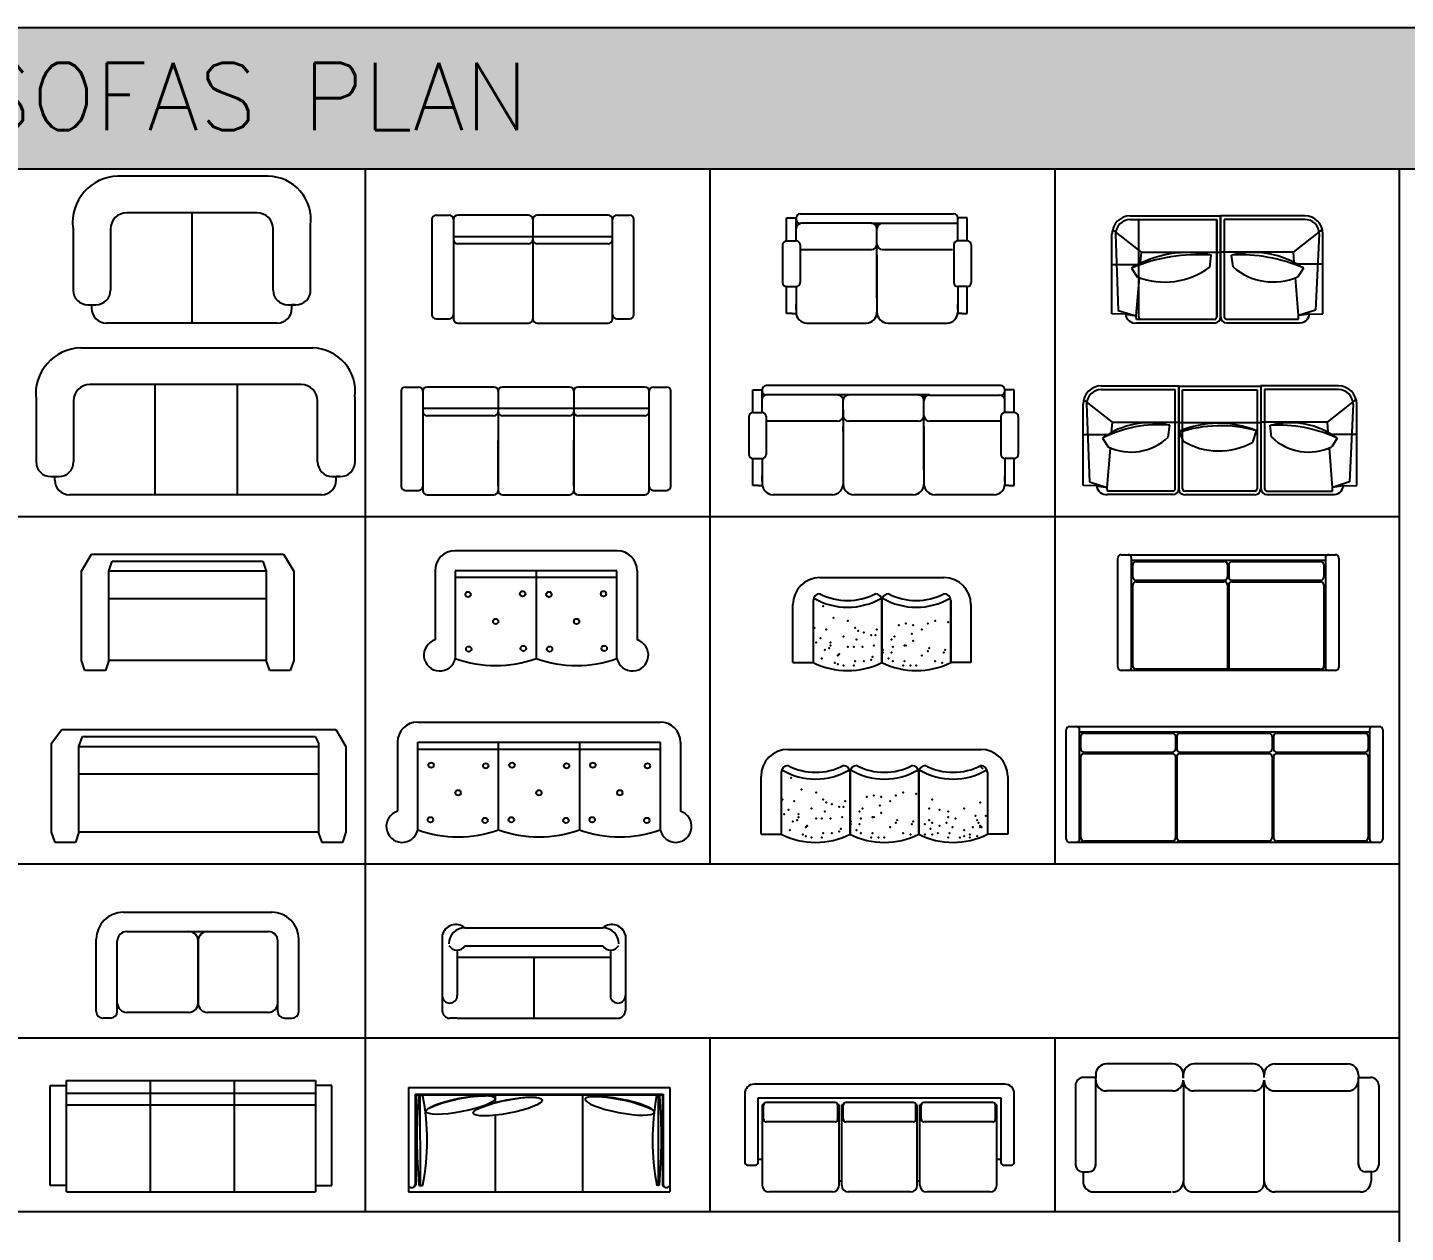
# Model space of a CAD drawing. Header units: millimetres. Extents: x -3748 to 33692, y 23664 to 39219.
# Drawn here: x 13190 to 23414, y 30276 to 39219 of the extents above; entities that cross this region are included whole.
import ezdxf

# ---------------------------------------------------------------- set-up
doc = ezdxf.new("R2010")
doc.units = ezdxf.units.MM
doc.linetypes.add('0', pattern=[0])
doc.layers.add('www.cad-blocks.net', color=7, linetype='Continuous')
doc.styles.get("Standard").update_dxf_attribs({"font": 'arial.ttf'})

# ---------------------------------------------------------------- blocks, each defined once
blk = doc.blocks.new('A$C6D011943')
at = {"linetype": '0'}
for p, q in [((1.448, 1.089), (0.332, 1.089)), ((1.364, 0.818), (0.398, 0.818)), ((0.881, 0.818), (0.881, 0)), ((1.762, 0.247), (1.762, 0.727)), ((0, 0.709), (0, 0.247)), ((0.278, 0.697), (0.278, 0.244)), ((1.485, 0.244), (1.485, 0.697)), ((0.109, 0.136), (0.169, 0.136)), ((0.139, 0.109), (0.139, 0.136)), ((1.593, 0.136), (1.654, 0.136)), ((1.648, 0.136), (1.623, 0.136)), ((1.623, 0.109), (1.623, 0.136)), ((1.515, 0), (0.247, 0))]:
    blk.add_line(p, q, dxfattribs=at)
for centre, radius, start, end in [((0.339, 0.748), 0.342, 91.2564, 186.501), ((1.441, 0.766), 0.324, 353.159, 88.6697), ((0.398, 0.697), 0.121, 90, 180), ((1.364, 0.697), 0.121, 0, 90), ((0.109, 0.244), 0.109, 180, 270), ((0.169, 0.244), 0.109, 270, 0), ((1.593, 0.244), 0.109, 180, 270), ((1.654, 0.244), 0.109, 270, 0), ((0.247, 0.109), 0.109, 180, 270), ((1.515, 0.109), 0.109, 270, 0)]:
    blk.add_arc(centre, radius, start, end, dxfattribs=at)
blk = doc.blocks.new('A$C38AC7257')
at = {"linetype": '0'}
for p, q in [((2.052, 1.089), (0.332, 1.089)), ((1.967, 0.818), (0.398, 0.818)), ((0.881, 0.818), (0.881, 0)), ((1.494, 0.003), (1.494, 0.818)), ((2.366, 0.247), (2.366, 0.727)), ((0, 0.709), (0, 0.247)), ((0.278, 0.697), (0.278, 0.244)), ((2.088, 0.244), (2.088, 0.697)), ((0.109, 0.136), (0.169, 0.136)), ((0.139, 0.109), (0.139, 0.136)), ((2.197, 0.136), (2.257, 0.136)), ((2.227, 0.109), (2.227, 0.136)), ((2.251, 0.136), (2.227, 0.136)), ((2.118, 0), (0.247, 0))]:
    blk.add_line(p, q, dxfattribs=at)
for centre, radius, start, end in [((0.339, 0.748), 0.342, 91.2564, 186.501), ((2.044, 0.766), 0.324, 353.159, 88.6697), ((0.398, 0.697), 0.121, 90, 180), ((1.967, 0.697), 0.121, 0, 90), ((0.109, 0.244), 0.109, 180, 270), ((0.169, 0.244), 0.109, 270, 0), ((2.197, 0.244), 0.109, 180, 270), ((2.257, 0.244), 0.109, 270, 0), ((0.247, 0.109), 0.109, 180, 270), ((2.118, 0.109), 0.109, 270, 0)]:
    blk.add_arc(centre, radius, start, end, dxfattribs=at)
blk = doc.blocks.new('A$C0513100E')
for p, q in [((0, 0.768), (0, 0.064)), ((0.032, 0.8), (0.128, 0.8)), ((0.16, 0.768), (0.16, 0.032)), ((0.688, 0.8), (0.192, 0.8)), ((0.72, 0.768), (0.72, 0.032)), ((1.248, 0.8), (0.752, 0.8)), ((1.28, 0.768), (1.28, 0.032)), ((1.808, 0.8), (1.312, 0.8)), ((1.84, 0.032), (1.84, 0.768)), ((1.872, 0.8), (1.968, 0.8)), ((2, 0.064), (2, 0.768)), ((0.72, 0.64), (0.16, 0.64)), ((1.28, 0.64), (0.72, 0.64)), ((1.84, 0.64), (1.28, 0.64)), ((0.688, 0.587), (0.192, 0.587)), ((1.248, 0.587), (0.752, 0.587)), ((1.808, 0.587), (1.312, 0.587)), ((0.72, 0.064), (0.72, 0.402)), ((1.28, 0.064), (1.28, 0.402)), ((1.84, 0.064), (1.84, 0.402)), ((0.032, 0.032), (0.128, 0.032)), ((0.192, 0), (0.688, 0)), ((0.752, 0), (1.248, 0)), ((1.312, 0), (1.808, 0)), ((1.872, 0.032), (1.968, 0.032))]:
    blk.add_line(p, q)
for centre, start, end in [((0.032, 0.768), 90, 180), ((0.128, 0.768), 0, 90), ((0.192, 0.768), 90, 180), ((0.688, 0.768), 0, 90), ((0.752, 0.768), 90, 180), ((1.248, 0.768), 0, 90), ((1.312, 0.768), 90, 180), ((1.808, 0.768), 0, 90), ((1.872, 0.768), 90, 180), ((1.968, 0.768), 0, 90), ((0.192, 0.619), 180, 270), ((0.688, 0.619), 270, 0), ((0.752, 0.619), 180, 270), ((1.248, 0.619), 270, 0), ((1.312, 0.619), 180, 270), ((1.808, 0.619), 270, 0), ((0.032, 0.064), 180, 270), ((0.128, 0.064), 270, 0), ((0.192, 0.032), 180, 270), ((0.688, 0.032), 270, 0), ((0.752, 0.032), 180, 270), ((1.248, 0.032), 270, 0), ((1.312, 0.032), 180, 270), ((1.808, 0.032), 270, 0), ((1.872, 0.064), 180, 270), ((1.968, 0.064), 270, 0)]:
    blk.add_arc(centre, 0.032, start, end)
blk = doc.blocks.new('A$C25832C51')
for p, q in [((0, 0.768), (0, 0.064)), ((0.032, 0.8), (0.128, 0.8)), ((0.16, 0.768), (0.16, 0.032)), ((0.718, 0.8), (0.192, 0.8)), ((0.75, 0.768), (0.75, 0.032)), ((1.308, 0.8), (0.782, 0.8)), ((1.34, 0.032), (1.34, 0.768)), ((1.372, 0.8), (1.468, 0.8)), ((1.5, 0.064), (1.5, 0.768)), ((0.75, 0.64), (0.16, 0.64)), ((1.34, 0.64), (0.75, 0.64)), ((0.718, 0.587), (0.192, 0.587)), ((1.308, 0.587), (0.782, 0.587)), ((0.032, 0.032), (0.128, 0.032)), ((0.192, 0), (0.718, 0)), ((0.782, 0), (1.308, 0)), ((1.372, 0.032), (1.468, 0.032))]:
    blk.add_line(p, q)
for centre, start, end in [((0.032, 0.768), 90, 180), ((0.128, 0.768), 0, 90), ((0.192, 0.768), 90, 180), ((0.718, 0.768), 0, 90), ((0.782, 0.768), 90, 180), ((1.308, 0.768), 0, 90), ((1.372, 0.768), 90, 180), ((1.468, 0.768), 0, 90), ((0.192, 0.619), 180, 270), ((0.718, 0.619), 270, 0), ((0.782, 0.619), 180, 270), ((1.308, 0.619), 270, 0), ((0.032, 0.064), 180, 270), ((0.128, 0.064), 270, 0), ((0.192, 0.032), 180, 270), ((0.718, 0.032), 270, 0), ((0.782, 0.032), 180, 270), ((1.308, 0.032), 270, 0), ((1.372, 0.064), 180, 270), ((1.468, 0.064), 270, 0)]:
    blk.add_arc(centre, 0.032, start, end)
blk = doc.blocks.new('F20')
for p, q in [((-0.558, 0.019), (0.582, 0.019)), ((-0.658, -0.181), (-0.658, -0.011)), ((-0.658, -0.011), (-0.588, -0.011)), ((-0.588, -0.011), (-0.588, -0.021)), ((-0.588, -0.091), (-0.588, -0.011)), ((-0.588, -0.181), (-0.588, -0.091)), ((-0.029, -0.05), (0.06, -0.05)), ((0.012, -0.606), (0.012, -0.051)), ((0.012, -0.205), (0.012, -0.091)), ((0.06, -0.05), (0.612, -0.05)), ((0.612, -0.181), (0.612, -0.01)), ((0.612, -0.011), (0.612, -0.02)), ((0.682, -0.011), (0.612, -0.011)), ((0.612, -0.177), (0.612, -0.08)), ((0.682, -0.181), (0.682, -0.011)), ((-0.658, -0.181), (-0.588, -0.181)), ((0.012, -0.321), (0.012, -0.174)), ((0.682, -0.181), (0.612, -0.181)), ((-0.688, -0.211), (-0.688, -0.491)), ((-0.558, -0.211), (-0.558, -0.491)), ((-0.556, -0.245), (-0.028, -0.245)), ((0.012, -0.285), (0.012, -0.641)), ((0.052, -0.245), (0.572, -0.245)), ((0.582, -0.211), (0.582, -0.491)), ((0.712, -0.211), (0.712, -0.491)), ((-0.658, -0.721), (-0.658, -0.521)), ((-0.658, -0.521), (-0.588, -0.521)), ((-0.588, -0.521), (-0.588, -0.691)), ((0.012, -0.606), (0.012, -0.711)), ((0.612, -0.521), (0.612, -0.691)), ((0.682, -0.521), (0.612, -0.521)), ((0.612, -0.606), (0.612, -0.711)), ((0.612, -0.606), (0.612, -0.711)), ((0.682, -0.721), (0.682, -0.521)), ((-0.588, -0.691), (-0.588, -0.65)), ((-0.588, -0.691), (-0.588, -0.711)), ((0.612, -0.691), (0.612, -0.65)), ((0.612, -0.691), (0.612, -0.711)), ((-0.618, -0.721), (-0.658, -0.721)), ((-0.618, -0.721), (-0.588, -0.721)), ((-0.508, -0.791), (-0.068, -0.791)), ((0.092, -0.791), (0.532, -0.791)), ((0.246, -0.791), (0.246, -0.791)), ((0.642, -0.721), (0.612, -0.721)), ((0.642, -0.721), (0.682, -0.721))]:
    blk.add_line(p, q)
at = {"linetype": 'Continuous'}
blk.add_line((-0.028, -0.051), (-0.548, -0.051), dxfattribs=at)
for centre, radius, start, end in [((-0.558, -0.011), 0.03, 90, 180), ((0.582, -0.011), 0.03, 360, 90), ((-0.558, -0.021), 0.03, 180, 270), ((-0.548, -0.091), 0.04, 90, 180), ((-0.028, -0.091), 0.04, 0, 90), ((0.052, -0.091), 0.04, 90, 180), ((-0.658, -0.211), 0.03, 90, 180), ((-0.588, -0.211), 0.03, 0, 90), ((0.612, -0.211), 0.03, 90, 180), ((0.682, -0.211), 0.03, 0, 90), ((-0.028, -0.205), 0.04, 270, 360), ((0.052, -0.205), 0.04, 180, 270), ((-0.658, -0.491), 0.03, 180, 270), ((-0.588, -0.491), 0.03, 270, 360), ((0.612, -0.491), 0.03, 180, 270), ((0.682, -0.491), 0.03, 270, 360), ((-0.508, -0.711), 0.08, 180, 270), ((-0.068, -0.711), 0.08, 270, 360), ((0.092, -0.711), 0.08, 180, 270), ((0.532, -0.711), 0.08, 270, 360)]:
    blk.add_arc(centre, radius, start, end)
blk = doc.blocks.new('A$C514E53C8')
blk.add_blockref('F20', (0.688, 0.791))
blk = doc.blocks.new('F19')
for p, q in [((0.831, 0.019), (-0.909, 0.019)), ((-1.009, -0.011), (-0.939, -0.011)), ((-1.009, -0.181), (-1.009, -0.011)), ((-0.939, -0.181), (-0.939, -0.01)), ((-0.939, -0.011), (-0.939, -0.02)), ((-0.939, -0.177), (-0.939, -0.08)), ((0.213, -0.05), (-0.909, -0.05)), ((-0.298, -0.05), (-0.387, -0.05)), ((-0.339, -0.205), (-0.339, -0.091)), ((0.302, -0.05), (0.213, -0.05)), ((0.261, -0.606), (0.261, -0.051)), ((0.261, -0.205), (0.261, -0.091)), ((0.931, -0.011), (0.861, -0.011)), ((0.861, -0.011), (0.861, -0.021)), ((0.861, -0.091), (0.861, -0.011)), ((0.861, -0.181), (0.861, -0.091)), ((0.931, -0.181), (0.931, -0.011)), ((-1.009, -0.181), (-0.939, -0.181)), ((-0.339, -0.155), (-0.339, -0.641)), ((0.261, -0.321), (0.261, -0.174)), ((0.931, -0.181), (0.861, -0.181)), ((-1.039, -0.211), (-1.039, -0.491)), ((-0.379, -0.245), (-0.911, -0.245)), ((-0.909, -0.211), (-0.909, -0.491)), ((-0.339, -0.321), (-0.339, -0.285)), ((0.221, -0.245), (-0.299, -0.245)), ((0.261, -0.285), (0.261, -0.641)), ((0.829, -0.245), (0.301, -0.245)), ((0.831, -0.211), (0.831, -0.491)), ((0.961, -0.211), (0.961, -0.491)), ((-1.009, -0.521), (-0.939, -0.521)), ((-1.009, -0.721), (-1.009, -0.521)), ((-0.939, -0.521), (-0.939, -0.691)), ((-0.939, -0.606), (-0.939, -0.711)), ((-0.339, -0.606), (-0.339, -0.711)), ((0.261, -0.606), (0.261, -0.711)), ((0.931, -0.521), (0.861, -0.521)), ((0.861, -0.521), (0.861, -0.691)), ((0.931, -0.721), (0.931, -0.521)), ((-0.939, -0.691), (-0.939, -0.65)), ((-0.939, -0.691), (-0.939, -0.711)), ((0.861, -0.691), (0.861, -0.65)), ((0.861, -0.691), (0.861, -0.711)), ((-0.969, -0.721), (-1.009, -0.721)), ((-0.969, -0.721), (-0.939, -0.721)), ((-0.419, -0.791), (-0.859, -0.791)), ((-0.419, -0.791), (-0.859, -0.791)), ((0.181, -0.791), (-0.259, -0.791)), ((0.027, -0.791), (0.027, -0.791)), ((0.781, -0.791), (0.341, -0.791)), ((0.891, -0.721), (0.86, -0.721)), ((0.891, -0.721), (0.931, -0.721))]:
    blk.add_line(p, q)
at = {"linetype": 'Continuous'}
blk.add_line((0.301, -0.051), (0.821, -0.051), dxfattribs=at)
for centre, radius, start, end in [((-0.909, -0.011), 0.03, 90, 180), ((0.831, -0.011), 0.03, 360, 90), ((-0.909, -0.02), 0.03, 180, 270), ((-0.909, -0.08), 0.03, 90, 180), ((-0.379, -0.091), 0.04, 0, 90), ((-0.299, -0.091), 0.04, 90, 180), ((0.221, -0.091), 0.04, 0, 90), ((0.301, -0.091), 0.04, 90, 180), ((0.821, -0.091), 0.04, 0, 90), ((0.831, -0.021), 0.03, 270, 360), ((-1.009, -0.211), 0.03, 90, 180), ((-0.939, -0.211), 0.03, 0, 90), ((0.861, -0.211), 0.03, 90, 180), ((0.931, -0.211), 0.03, 0, 90), ((-0.379, -0.205), 0.04, 270, 360), ((-0.299, -0.205), 0.04, 180, 270), ((0.221, -0.205), 0.04, 270, 360), ((0.301, -0.205), 0.04, 180, 270), ((-1.009, -0.491), 0.03, 180, 270), ((-0.939, -0.491), 0.03, 270, 360), ((0.861, -0.491), 0.03, 180, 270), ((0.931, -0.491), 0.03, 270, 360), ((-0.859, -0.711), 0.08, 180, 270), ((-0.419, -0.711), 0.08, 270, 360), ((-0.419, -0.711), 0.08, 270, 360), ((-0.259, -0.711), 0.08, 180, 270), ((0.181, -0.711), 0.08, 270, 360), ((0.341, -0.711), 0.08, 180, 270), ((0.781, -0.711), 0.08, 270, 360)]:
    blk.add_arc(centre, radius, start, end)
blk = doc.blocks.new('A$C5C1B5EFD')
blk.add_blockref('F19', (1.039, 0.791))
blk = doc.blocks.new('A$C54DB1D4B')
for p, q in [((0.135, 0.795), (0.805, 0.795)), ((0.135, 0.768), (0.778, 0.768)), ((0.198, 0.045), (0.198, 0.768)), ((0.198, 0.768), (0.778, 0.768)), ((0.778, 0.768), (0.778, 0.045)), ((0.778, 0.044), (0.778, 0.768)), ((0.805, 0.795), (0.805, 0.045)), ((0.805, 0.795), (0.805, 0.045)), ((0.805, 0.794), (0.805, 0.795)), ((0.805, 0.044), (0.805, 0.794)), ((1.43, 0.796), (0.806, 0.796)), ((0.806, 0.796), (0.806, 0.046)), ((1.43, 0.769), (0.832, 0.769)), ((0.832, 0.769), (0.832, 0.045)), ((0, 0.068), (0, 0.66)), ((0.218, 0.525), (0.004, 0.693)), ((0.027, 0.66), (0.047, 0.094)), ((1.347, 0.526), (1.561, 0.694)), ((1.538, 0.661), (1.511, 0.095)), ((1.565, 0.069), (1.565, 0.661)), ((0.212, 0.451), (0.218, 0.525)), ((0.218, 0.525), (0.805, 0.525)), ((0.806, 0.6), (0.805, 0.6)), ((0.805, 0.6), (0.805, 0.6)), ((0.805, 0.524), (0.805, 0.525)), ((1.347, 0.526), (0.806, 0.526)), ((1.352, 0.452), (1.347, 0.526)), ((0, 0.435), (0.185, 0.435)), ((0.726, 0.415), (0.737, 0.503)), ((0.899, 0.416), (0.887, 0.504)), ((1.565, 0.436), (1.38, 0.436)), ((0.144, 0.407), (0.187, 0.342)), ((0.18, 0.054), (0.203, 0.335)), ((1.385, 0.055), (1.361, 0.336)), ((1.42, 0.408), (1.378, 0.343)), ((0.1, 0.065), (0, 0.068)), ((0.047, 0.094), (0.18, 0.054)), ((0.1, 0.065), (0.18, 0.054)), ((0.181, 0.027), (0.18, 0.054)), ((0.76, 0.027), (0.181, 0.027)), ((0.76, 0), (0.181, 0)), ((0.76, 0.027), (0.216, 0.027)), ((0.76, 0), (0.216, 0)), ((0.851, 0.028), (1.384, 0.028)), ((0.851, 0.001), (1.384, 0.001)), ((1.384, 0.028), (1.385, 0.055)), ((1.511, 0.095), (1.385, 0.055)), ((1.465, 0.066), (1.385, 0.055)), ((1.465, 0.066), (1.565, 0.069))]:
    blk.add_line(p, q)
for centre, radius, start, end in [((0.135, 0.66), 0.135, 90, 180), ((0.135, 0.66), 0.108, 90, 180), ((1.43, 0.661), 0.135, 0, 90), ((1.43, 0.661), 0.108, 0, 90), ((0.559, -0.277), 0.8, 77.1236, 121.2258), ((0.867, -1.343), 1.892, 91.8503, 91.8916), ((0.867, -1.343), 1.87, 91.8726, 91.9144), ((1.048, -0.132), 0.656, 55.4336, 104.1994), ((0.637, -0.757), 1.264, 85.4229, 112.9266), ((0.39, 0.867), 0.563, 248.8056, 306.5953), ((0.95, -0.68), 1.186, 66.6089, 93.0241), ((1.196, 0.759), 0.454, 229.1029, 293.6018), ((0.867, -1.343), 1.6, 92.1888, 92.2376), ((0.867, -1.391), 1.51, 92.3193, 92.3711), ((0.173, 0.073), 0.0734, 186.4251, 276.5821), ((0.216, 0.045), 0.018, 180, 270), ((0.76, 0.045), 0.018, 270, 0), ((0.76, 0.045), 0.018, 270, 0), ((0.76, 0.045), 0.045, 270, 0), ((0.76, 0.045), 0.045, 270, 0), ((0.851, 0.046), 0.045, 180, 270), ((0.851, 0.046), 0.018, 180, 270), ((1.392, 0.074), 0.0734, 263.4179, 353.5749)]:
    blk.add_arc(centre, radius, start, end)
blk = doc.blocks.new('A$C7EC0217F')
for p, q in [((0.135, 0.808), (0.711, 0.808)), ((0.135, 0.781), (0.684, 0.781)), ((0.684, 0.045), (0.684, 0.781)), ((0.711, 0.808), (0.711, 0.046)), ((0.711, 0.807), (1.319, 0.807)), ((0.711, 0.045), (0.711, 0.807)), ((0.738, 0.78), (1.292, 0.78)), ((0.738, 0.045), (0.738, 0.78)), ((1.292, 0.78), (1.292, 0.045)), ((1.319, 0.807), (1.319, 0.045)), ((1.32, 0.808), (1.32, 0.046)), ((1.896, 0.808), (1.32, 0.808)), ((1.346, 0.781), (1.346, 0.045)), ((1.896, 0.781), (1.346, 0.781)), ((0, 0.069), (0, 0.673)), ((0.218, 0.538), (0.004, 0.706)), ((0.027, 0.673), (0.047, 0.095)), ((1.813, 0.538), (2.027, 0.706)), ((2.004, 0.673), (1.977, 0.095)), ((2.031, 0.069), (2.031, 0.673)), ((0.212, 0.464), (0.218, 0.538)), ((0.218, 0.538), (0.711, 0.538)), ((0.632, 0.428), (0.644, 0.516)), ((0.711, 0.612), (0.711, 0.612)), ((0.711, 0.537), (1.319, 0.537)), ((1.32, 0.612), (1.319, 0.612)), ((1.813, 0.538), (1.32, 0.538)), ((1.399, 0.428), (1.388, 0.516)), ((1.819, 0.464), (1.813, 0.538)), ((0, 0.448), (0.185, 0.448)), ((0.144, 0.42), (0.187, 0.355)), ((0.711, 0.432), (0.711, 0.432)), ((0.712, 0.47), (0.742, 0.399)), ((1.261, 0.391), (1.288, 0.475)), ((1.32, 0.432), (1.319, 0.432)), ((1.887, 0.42), (1.845, 0.355)), ((2.031, 0.448), (1.847, 0.448)), ((0.18, 0.055), (0.203, 0.347)), ((1.852, 0.055), (1.828, 0.347)), ((0.1, 0.066), (0, 0.069)), ((0.047, 0.095), (0.18, 0.055)), ((0.1, 0.066), (0.18, 0.055)), ((0.181, 0.028), (0.18, 0.055)), ((0.666, 0.028), (0.181, 0.028)), ((0.666, 0.001), (0.181, 0.001)), ((1.274, 0.027), (0.756, 0.027)), ((1.274, 0), (0.756, 0)), ((1.365, 0.028), (1.85, 0.028)), ((1.365, 0.001), (1.85, 0.001)), ((1.85, 0.028), (1.852, 0.055)), ((1.977, 0.095), (1.852, 0.055)), ((1.932, 0.066), (1.852, 0.055)), ((1.932, 0.066), (2.031, 0.069))]:
    blk.add_line(p, q)
for centre, radius, start, end in [((0.135, 0.673), 0.135, 90, 180), ((0.135, 0.673), 0.108, 90, 180), ((1.896, 0.673), 0.135, 0, 90), ((1.896, 0.673), 0.108, 0, 90), ((0.493, -0.046), 0.581, 74.928, 126.7929), ((0.559, -0.39), 0.91, 84.6406, 117.0804), ((1.02, -0.477), 0.989, 74.3176, 108.1894), ((1.006, -0.207), 0.738, 67.5209, 113.4724), ((1.381, -1.331), 1.892, 91.8503, 91.8916), ((1.381, -1.331), 1.87, 91.8726, 91.9144), ((1.539, -0.046), 0.581, 53.2071, 105.072), ((1.446, -0.529), 1.046, 65.0725, 93.2065), ((0.356, 0.715), 0.398, 244.7866, 313.8058), ((1.314, -1.331), 1.892, 108.5655, 108.5801), ((1.314, -1.331), 1.87, 108.7972, 108.812), ((1.675, 0.715), 0.398, 226.1942, 295.2134), ((1.008, 0.84), 0.515, 238.8934, 299.3642), ((1.381, -1.391), 1.6, 92.1888, 92.2376), ((1.381, -1.391), 1.51, 92.3193, 92.3711), ((0.173, 0.074), 0.0734, 186.4251, 276.5821), ((0.666, 0.046), 0.045, 270, 0), ((0.666, 0.046), 0.018, 270, 0), ((0.756, 0.045), 0.045, 180, 270), ((0.756, 0.045), 0.018, 180, 270), ((1.274, 0.045), 0.045, 270, 0), ((1.274, 0.045), 0.018, 270, 0), ((1.365, 0.046), 0.045, 180, 270), ((1.365, 0.046), 0.018, 180, 270), ((1.859, 0.074), 0.0734, 263.4179, 353.5749)]:
    blk.add_arc(centre, radius, start, end)
blk = doc.blocks.new('A$C7BDA5BB4')
for p, q in [((0, 0.025), (0, 0.835)), ((0.025, 0.86), (1.614, 0.86)), ((0.1, 0.022), (0.1, 0.838)), ((0.1, 0.82), (1.539, 0.82)), ((1.539, 0.839), (1.539, 0.022)), ((1.639, 0.835), (1.639, 0.025)), ((0.11, 0.695), (0.11, 0.785)), ((0.135, 0.81), (0.787, 0.81)), ((0.812, 0.785), (0.812, 0.695)), ((0.822, 0.785), (0.822, 0.695)), ((0.847, 0.81), (1.503, 0.81)), ((1.528, 0.785), (1.528, 0.695)), ((0.11, 0.035), (0.11, 0.635)), ((0.135, 0.67), (0.787, 0.67)), ((0.135, 0.66), (0.787, 0.66)), ((0.812, 0.635), (0.812, 0.001)), ((0.822, 0.635), (0.822, 0.001)), ((0.847, 0.67), (1.503, 0.67)), ((0.847, 0.66), (1.503, 0.66)), ((1.528, 0.635), (1.528, 0.03)), ((1.504, 0.01), (0.135, 0.01)), ((1.614, 0), (0.025, 0))]:
    blk.add_line(p, q)
for centre, start, end in [((0.025, 0.835), 90, 180), ((0.075, 0.835), 0, 90), ((1.564, 0.835), 90, 180), ((1.614, 0.835), 0, 90), ((0.135, 0.785), 90, 180), ((0.787, 0.785), 0, 90), ((0.847, 0.785), 90, 180), ((1.503, 0.785), 0, 90), ((0.135, 0.695), 180, 270), ((0.135, 0.635), 90, 180), ((0.787, 0.695), 270, 0), ((0.787, 0.635), 0, 90), ((0.847, 0.695), 180, 270), ((0.847, 0.635), 90, 180), ((1.503, 0.695), 270, 0), ((1.503, 0.635), 0, 90), ((0.025, 0.025), 180, 270), ((0.075, 0.025), 270, 0), ((0.135, 0.035), 180, 270), ((1.504, 0.035), 270, 0), ((1.564, 0.025), 180, 270), ((1.614, 0.025), 270, 0)]:
    blk.add_arc(centre, 0.025, start, end)
blk = doc.blocks.new('A$C0BA509B0')
for p, q in [((0, 0.025), (0, 0.835)), ((0.025, 0.86), (2.325, 0.86)), ((0.1, 0.022), (0.1, 0.838)), ((0.1, 0.82), (2.25, 0.82)), ((2.25, 0.839), (2.25, 0.022)), ((2.35, 0.835), (2.35, 0.025)), ((0.11, 0.695), (0.11, 0.785)), ((0.135, 0.81), (0.787, 0.81)), ((0.812, 0.785), (0.812, 0.695)), ((0.822, 0.785), (0.822, 0.695)), ((0.847, 0.81), (1.503, 0.81)), ((1.528, 0.785), (1.528, 0.695)), ((1.538, 0.785), (1.538, 0.695)), ((1.563, 0.81), (2.215, 0.81)), ((2.24, 0.785), (2.24, 0.695)), ((0.11, 0.035), (0.11, 0.635)), ((0.135, 0.67), (0.787, 0.67)), ((0.135, 0.66), (0.787, 0.66)), ((0.812, 0.635), (0.812, 0.035)), ((0.822, 0.635), (0.822, 0.035)), ((0.847, 0.67), (1.503, 0.67)), ((0.847, 0.66), (1.503, 0.66)), ((1.528, 0.635), (1.528, 0.035)), ((1.538, 0.635), (1.538, 0.035)), ((1.563, 0.67), (2.215, 0.67)), ((1.563, 0.66), (2.215, 0.66)), ((2.24, 0.635), (2.24, 0.035)), ((0.787, 0.01), (0.135, 0.01)), ((1.503, 0.01), (0.847, 0.01)), ((2.215, 0.01), (1.563, 0.01)), ((2.325, 0), (0.025, 0))]:
    blk.add_line(p, q)
for centre, start, end in [((0.025, 0.835), 90, 180), ((0.075, 0.835), 0, 90), ((2.275, 0.835), 90, 180), ((2.325, 0.835), 0, 90), ((0.135, 0.785), 90, 180), ((0.787, 0.785), 0, 90), ((0.847, 0.785), 90, 180), ((1.503, 0.785), 0, 90), ((1.563, 0.785), 90, 180), ((2.215, 0.785), 0, 90), ((0.135, 0.695), 180, 270), ((0.135, 0.635), 90, 180), ((0.787, 0.695), 270, 0), ((0.787, 0.635), 0, 90), ((0.847, 0.695), 180, 270), ((0.847, 0.635), 90, 180), ((1.503, 0.695), 270, 0), ((1.503, 0.635), 0, 90), ((1.563, 0.695), 180, 270), ((1.563, 0.635), 90, 180), ((2.215, 0.695), 270, 0), ((2.215, 0.635), 0, 90), ((0.025, 0.025), 180, 270), ((0.075, 0.025), 270, 0), ((0.135, 0.035), 180, 270), ((0.787, 0.035), 270, 0), ((0.847, 0.035), 180, 270), ((1.503, 0.035), 270, 0), ((1.563, 0.035), 180, 270), ((2.215, 0.035), 270, 0), ((2.275, 0.025), 180, 270), ((2.325, 0.025), 270, 0)]:
    blk.add_arc(centre, 0.025, start, end)
blk = doc.blocks.new('A$C61201922')
for p, q in [((0, 0.737), (0.076, 0.864)), ((0.076, 0.864), (1.499, 0.864)), ((1.499, 0.864), (1.575, 0.737)), ((0, 0.076), (0, 0.737)), ((0.203, 0.737), (0.229, 0.813)), ((0.203, 0.076), (0.203, 0.737)), ((1.372, 0.737), (0.203, 0.737)), ((0.229, 0.813), (1.346, 0.813)), ((1.346, 0.813), (1.372, 0.737)), ((1.372, 0.737), (1.372, 0.076)), ((1.575, 0.737), (1.575, 0.076)), ((1.372, 0.533), (0.203, 0.533)), ((0.025, 0), (0, 0.076)), ((0.178, 0), (0.025, 0)), ((0.203, 0.076), (0.178, 0)), ((1.372, 0.076), (0.203, 0.076)), ((1.397, 0), (1.372, 0.076)), ((1.549, 0), (1.397, 0)), ((1.575, 0.076), (1.549, 0))]:
    blk.add_line(p, q)
blk = doc.blocks.new('A$C79E45A11')
for p, q in [((0, 0.737), (0.076, 0.838)), ((0.076, 0.838), (2.108, 0.838)), ((2.108, 0.838), (2.184, 0.711)), ((0, 0.076), (0, 0.737)), ((0.203, 0.711), (0.229, 0.787)), ((0.229, 0.787), (1.956, 0.787)), ((1.956, 0.787), (1.981, 0.737)), ((1.981, 0.737), (1.981, 0.076)), ((0.203, 0.076), (0.203, 0.711)), ((0.203, 0.711), (1.981, 0.711)), ((2.184, 0.711), (2.184, 0.076)), ((0.203, 0.508), (1.981, 0.508)), ((0.025, 0), (0, 0.076)), ((0.203, 0.076), (0.178, 0)), ((1.981, 0.076), (0.203, 0.076)), ((2.007, 0), (1.981, 0.076)), ((2.184, 0.076), (2.159, 0)), ((0.178, 0), (0.025, 0)), ((2.159, 0), (2.007, 0))]:
    blk.add_line(p, q)
blk = doc.blocks.new('A$C4A411647')
for p, q in [((1.43, 0.89, -342.513), (0.23, 0.89, -342.513)), ((0.08, 0.74, -342.513), (0.08, 0.228, -342.513)), ((0.23, 0.74, -342.513), (0.23, 0.09, -342.513)), ((1.43, 0.74, -342.513), (0.23, 0.74, -342.513)), ((0.83, 0.74, -342.513), (0.83, 0.09, -342.513)), ((1.43, 0.09, -342.513), (1.43, 0.74, -342.513)), ((1.58, 0.74, -342.513), (1.58, 0.228, -342.513)), ((1.43, 0.69, -342.513), (0.23, 0.69, -342.513))]:
    blk.add_line(p, q)
for centre in [(0.325, 0.565, -342.513), (0.73, 0.57, -342.513), (0.925, 0.565, -342.513), (1.33, 0.57, -342.513), (0.53, 0.365, -342.513), (1.13, 0.365, -342.513), (0.33, 0.16, -342.513), (0.735, 0.165, -342.513), (0.93, 0.16, -342.513), (1.335, 0.165, -342.513)]:
    blk.add_circle(centre, 0.02)
for centre, radius, start, end in [((0.23, 0.74, -342.513), 0.15, 90, 180), ((1.43, 0.74, -342.513), 0.15, 0, 90), ((0.115, 0.115, -342.513), 0.118, 107.205, 347.5934), ((1.545, 0.115, -342.513), 0.118, 192.4066, 72.795), ((0.53, 0.938, -342.513), 0.9, 250.5288, 289.4712), ((1.13, 0.938, -342.513), 0.9, 250.5288, 289.4712)]:
    blk.add_arc(centre, radius, start, end)
blk = doc.blocks.new('A$C4BF50411')
for p, q in [((0.23, 0.89, -342.513), (2.03, 0.89, -342.513)), ((0.08, 0.74, -342.513), (0.08, 0.228, -342.513)), ((0.23, 0.09, -342.513), (0.23, 0.74, -342.513)), ((0.23, 0.74, -342.513), (2.03, 0.74, -342.513)), ((0.83, 0.09, -342.513), (0.83, 0.74, -342.513)), ((1.43, 0.74, -342.513), (1.43, 0.09, -342.513)), ((2.03, 0.74, -342.513), (2.03, 0.09, -342.513)), ((2.18, 0.74, -342.513), (2.18, 0.228, -342.513)), ((0.23, 0.69, -342.513), (2.03, 0.69, -342.513))]:
    blk.add_line(p, q)
for centre in [(0.33, 0.57, -342.513), (0.735, 0.565, -342.513), (0.93, 0.57, -342.513), (1.335, 0.565, -342.513), (1.53, 0.57, -342.513), (1.935, 0.565, -342.513), (0.53, 0.365, -342.513), (1.13, 0.365, -342.513), (1.73, 0.365, -342.513), (0.325, 0.165, -342.513), (0.73, 0.16, -342.513), (0.925, 0.165, -342.513), (1.33, 0.16, -342.513), (1.525, 0.165, -342.513), (1.93, 0.16, -342.513)]:
    blk.add_circle(centre, 0.02)
for centre, radius, start, end in [((0.23, 0.74, -342.513), 0.15, 90, 180), ((2.03, 0.74, -342.513), 0.15, 0, 90), ((0.115, 0.115, -342.513), 0.118, 107.205, 347.5934), ((2.145, 0.115, -342.513), 0.118, 192.4066, 72.795), ((0.53, 0.938, -342.513), 0.9, 250.5288, 289.4712), ((1.13, 0.938, -342.513), 0.9, 250.5288, 289.4712), ((1.73, 0.938, -342.513), 0.9, 250.5288, 289.4712)]:
    blk.add_arc(centre, radius, start, end)
blk = doc.blocks.new('A$C230C761C')
for p, q in [((0.2, 0.69), (1.12, 0.69)), ((0.2, 0.69), (1.12, 0.69)), ((0.15, 0.52), (0.15, 0.06)), ((0.15, 0.52), (0.15, 0.06)), ((0.66, 0.52), (0.66, 0.06)), ((0.66, 0.06), (0.66, 0.52)), ((0.66, 0.52), (0.66, 0.06)), ((0.66, 0.06), (0.66, 0.52)), ((1.17, 0.52), (1.17, 0.06)), ((1.17, 0.06), (1.17, 0.52)), ((1.17, 0.52), (1.17, 0.06)), ((1.17, 0.52), (1.17, 0.06)), ((1.17, 0.06), (1.17, 0.52)), ((1.17, 0.52), (1.17, 0.06)), ((0, 0.06), (0, 0.49)), ((0, 0.06), (0, 0.49)), ((1.32, 0.49), (1.32, 0.06)), ((1.32, 0.49), (1.32, 0.06)), ((0, 0.06), (0.15, 0.06)), ((0, 0.06), (0.15, 0.06)), ((1.32, 0.06), (1.17, 0.06)), ((1.32, 0.06), (1.17, 0.06))]:
    blk.add_line(p, q)
for centre, radius, start, end in [((0.2, 0.49), 0.2, 90, 180), ((0.2, 0.49), 0.2, 90, 180), ((1.12, 0.49), 0.2, 0, 90), ((1.12, 0.49), 0.2, 0, 90), ((0.2, 0.52), 0.05, 90, 180), ((0.2, 0.52), 0.05, 90, 180), ((0.405, 0.965), 0.495, 239.4911, 300.5089), ((0.405, 0.965), 0.495, 239.4911, 300.5089), ((0.405, 0.965), 0.445, 242.5861, 297.4139), ((0.405, 0.965), 0.445, 242.5861, 297.4139), ((0.61, 0.52), 0.05, 0, 90), ((0.61, 0.52), 0.05, 0, 90), ((0.71, 0.52), 0.05, 90, 180), ((0.71, 0.52), 0.05, 90, 180), ((0.915, 0.965), 0.495, 239.4911, 300.5089), ((0.915, 0.965), 0.495, 239.4911, 300.5089), ((0.915, 0.965), 0.445, 242.5861, 297.4139), ((0.915, 0.965), 0.445, 242.5861, 297.4139), ((1.12, 0.52), 0.05, 0, 90), ((1.12, 0.52), 0.05, 0, 90), ((0.405, 0.572), 0.572, 243.519, 296.481), ((0.405, 0.572), 0.572, 243.519, 296.481), ((0.915, 0.572), 0.572, 243.519, 296.481), ((0.915, 0.572), 0.572, 243.519, 296.481)]:
    blk.add_arc(centre, radius, start, end)
for p in [(0.224, 0.478), (0.224, 0.478), (0.16, 0.317), (0.16, 0.317), (0.3, 0.392), (0.3, 0.392), (0.408, 0.37), (0.408, 0.37), (0.461, 0.317), (0.461, 0.317), (0.785, 0.338), (0.785, 0.338), (0.838, 0.349), (0.838, 0.349), (0.892, 0.338), (0.892, 0.338), (1, 0.349), (1, 0.349), (1.054, 0.37), (1.054, 0.37), (1.151, 0.36), (1.151, 0.36), (0.171, 0.209), (0.171, 0.209), (0.203, 0.241), (0.203, 0.241), (0.246, 0.306), (0.246, 0.306), (0.278, 0.209), (0.278, 0.209), (0.375, 0.252), (0.375, 0.252), (0.472, 0.23), (0.472, 0.23), (0.483, 0.295), (0.483, 0.295), (0.526, 0.284), (0.526, 0.284), (0.58, 0.263), (0.58, 0.263), (0.612, 0.263), (0.612, 0.263), (0.623, 0.306), (0.623, 0.306), (0.731, 0.23), (0.731, 0.23), (0.752, 0.252), (0.752, 0.252), (0.881, 0.273), (0.881, 0.273), (0.892, 0.22), (0.892, 0.22), (0.957, 0.306), (0.957, 0.306), (0.235, 0.155), (0.235, 0.155), (0.268, 0.166), (0.268, 0.166), (0.278, 0.187), (0.278, 0.187), (0.332, 0.112), (0.332, 0.112), (0.343, 0.123), (0.343, 0.123), (0.408, 0.177), (0.408, 0.177), (0.451, 0.177), (0.451, 0.177), (0.515, 0.177), (0.515, 0.177), (0.601, 0.187), (0.601, 0.187), (0.666, 0.155), (0.666, 0.155), (0.666, 0.134), (0.666, 0.134), (0.731, 0.134), (0.731, 0.134), (0.741, 0.177), (0.741, 0.177), (0.828, 0.187), (0.828, 0.187), (0.838, 0.187), (0.838, 0.187), (0.957, 0.112), (0.957, 0.112), (1, 0.144), (1, 0.144), (1.011, 0.166), (1.011, 0.166), (1.118, 0.134), (1.118, 0.134), (1.129, 0.155), (1.129, 0.155), (0.214, 0.09), (0.214, 0.09), (0.311, 0.058), (0.311, 0.058), (0.332, 0.047), (0.332, 0.047), (0.375, 0.037), (0.375, 0.037), (0.451, 0.037), (0.451, 0.037), (0.461, 0.069), (0.461, 0.069), (0.526, 0.069), (0.526, 0.069), (0.58, 0.08), (0.58, 0.08), (0.591, 0.101), (0.591, 0.101), (0.709, 0.09), (0.709, 0.09), (0.741, 0.069), (0.741, 0.069), (0.817, 0.037), (0.817, 0.037), (0.828, 0.069), (0.828, 0.069), (0.871, 0.037), (0.871, 0.037), (0.914, 0.037), (0.914, 0.037), (1.054, 0.069), (1.054, 0.069), (1.108, 0.058), (1.108, 0.058)]:
    blk.add_point(p)
blk = doc.blocks.new('A$C47695EF5')
for p, q in [((0.2, 0.69), (1.63, 0.69)), ((0.2, 0.69), (1.63, 0.69)), ((0.15, 0.52), (0.15, 0.06)), ((0.15, 0.52), (0.15, 0.06)), ((0.159, 0.548), (0.161, 0.545)), ((0.159, 0.548), (0.161, 0.545)), ((0.66, 0.52), (0.66, 0.06)), ((0.66, 0.06), (0.66, 0.52)), ((0.66, 0.52), (0.66, 0.06)), ((0.66, 0.06), (0.66, 0.52)), ((1.17, 0.52), (1.17, 0.06)), ((1.17, 0.06), (1.17, 0.52)), ((1.17, 0.52), (1.17, 0.06)), ((1.17, 0.06), (1.17, 0.52)), ((1.626, 0.565), (1.646, 0.545)), ((1.68, 0.52), (1.68, 0.06)), ((1.68, 0.52), (1.68, 0.06)), ((0, 0.06), (0, 0.49)), ((0, 0.06), (0, 0.49)), ((1.83, 0.49), (1.83, 0.06)), ((1.83, 0.49), (1.83, 0.06)), ((0, 0.06), (0.15, 0.06)), ((0, 0.06), (0.15, 0.06)), ((1.83, 0.06), (1.68, 0.06)), ((1.83, 0.06), (1.68, 0.06))]:
    blk.add_line(p, q)
for centre, radius, start, end in [((0.2, 0.49), 0.2, 90, 180), ((0.2, 0.49), 0.2, 90, 180), ((1.63, 0.49), 0.2, 0, 90), ((1.63, 0.49), 0.2, 0, 90), ((0.2, 0.52), 0.05, 90, 180), ((0.2, 0.52), 0.05, 90, 180), ((0.405, 0.965), 0.495, 239.4911, 300.5089), ((0.405, 0.965), 0.495, 239.4911, 300.5089), ((0.405, 0.965), 0.445, 242.5861, 297.4139), ((0.405, 0.965), 0.445, 242.5861, 297.4139), ((0.61, 0.52), 0.05, 0, 90), ((0.61, 0.52), 0.05, 0, 90), ((0.71, 0.52), 0.05, 90, 180), ((0.71, 0.52), 0.05, 90, 180), ((0.915, 0.965), 0.495, 239.4911, 300.5089), ((0.915, 0.965), 0.495, 239.4911, 300.5089), ((0.915, 0.965), 0.445, 242.5861, 297.4139), ((0.915, 0.965), 0.445, 242.5861, 297.4139), ((1.12, 0.52), 0.05, 0, 90), ((1.12, 0.52), 0.05, 0, 90), ((1.22, 0.52), 0.05, 90, 180), ((1.22, 0.52), 0.05, 90, 180), ((1.425, 0.965), 0.495, 239.4911, 300.5089), ((1.425, 0.965), 0.495, 239.4911, 300.5089), ((1.425, 0.965), 0.445, 242.5861, 297.4139), ((1.425, 0.965), 0.445, 242.5861, 297.4139), ((1.63, 0.52), 0.05, 0, 90), ((1.63, 0.52), 0.05, 0, 90), ((0.405, 0.572), 0.572, 243.519, 296.481), ((0.405, 0.572), 0.572, 243.519, 296.481), ((0.915, 0.572), 0.572, 243.519, 296.481), ((0.915, 0.572), 0.572, 243.519, 296.481), ((1.425, 0.572), 0.572, 243.519, 296.481), ((1.425, 0.572), 0.572, 243.519, 296.481)]:
    blk.add_arc(centre, radius, start, end)
for p in [(0.224, 0.478), (0.224, 0.478), (0.16, 0.317), (0.16, 0.317), (0.3, 0.392), (0.3, 0.392), (0.408, 0.37), (0.408, 0.37), (0.461, 0.317), (0.461, 0.317), (0.785, 0.338), (0.785, 0.338), (0.838, 0.349), (0.838, 0.349), (0.892, 0.338), (0.892, 0.338), (1, 0.349), (1, 0.349), (1.054, 0.37), (1.054, 0.37), (1.151, 0.36), (1.151, 0.36), (1.269, 0.317), (1.269, 0.317), (0.171, 0.209), (0.171, 0.209), (0.203, 0.241), (0.203, 0.241), (0.246, 0.306), (0.246, 0.306), (0.278, 0.209), (0.278, 0.209), (0.375, 0.252), (0.375, 0.252), (0.472, 0.23), (0.472, 0.23), (0.483, 0.295), (0.483, 0.295), (0.526, 0.284), (0.526, 0.284), (0.58, 0.263), (0.58, 0.263), (0.612, 0.263), (0.612, 0.263), (0.623, 0.306), (0.623, 0.306), (0.731, 0.23), (0.731, 0.23), (0.752, 0.252), (0.752, 0.252), (0.881, 0.273), (0.881, 0.273), (0.892, 0.22), (0.892, 0.22), (0.957, 0.306), (0.957, 0.306), (1.248, 0.252), (1.248, 0.252), (1.323, 0.241), (1.323, 0.241), (1.388, 0.23), (1.388, 0.23), (1.506, 0.252), (1.506, 0.252), (1.625, 0.295), (1.625, 0.295), (0.235, 0.155), (0.235, 0.155), (0.268, 0.166), (0.268, 0.166), (0.278, 0.187), (0.278, 0.187), (0.332, 0.112), (0.332, 0.112), (0.343, 0.123), (0.343, 0.123), (0.408, 0.177), (0.408, 0.177), (0.451, 0.177), (0.451, 0.177), (0.515, 0.177), (0.515, 0.177), (0.601, 0.187), (0.601, 0.187), (0.666, 0.155), (0.666, 0.155), (0.666, 0.134), (0.666, 0.134), (0.731, 0.134), (0.731, 0.134), (0.741, 0.177), (0.741, 0.177), (0.828, 0.187), (0.828, 0.187), (0.838, 0.187), (0.838, 0.187), (0.957, 0.112), (0.957, 0.112), (1, 0.144), (1, 0.144), (1.011, 0.166), (1.011, 0.166), (1.118, 0.134), (1.118, 0.134), (1.129, 0.155), (1.129, 0.155), (1.215, 0.134), (1.215, 0.134), (1.248, 0.166), (1.248, 0.166), (1.269, 0.144), (1.269, 0.144), (1.323, 0.123), (1.323, 0.123), (1.377, 0.144), (1.377, 0.144), (1.388, 0.187), (1.388, 0.187), (1.42, 0.112), (1.42, 0.112), (1.442, 0.177), (1.442, 0.177), (1.571, 0.112), (1.571, 0.112), (1.592, 0.198), (1.592, 0.198), (1.603, 0.166), (1.603, 0.166), (1.614, 0.144), (1.614, 0.144), (1.625, 0.123), (1.625, 0.123), (1.625, 0.112), (1.625, 0.112), (1.635, 0.112), (1.635, 0.112), (1.668, 0.198), (1.668, 0.198), (0.214, 0.09), (0.214, 0.09), (0.311, 0.058), (0.311, 0.058), (0.332, 0.047), (0.332, 0.047), (0.375, 0.037), (0.375, 0.037), (0.451, 0.037), (0.451, 0.037), (0.461, 0.069), (0.461, 0.069), (0.526, 0.069), (0.526, 0.069), (0.58, 0.08), (0.58, 0.08), (0.591, 0.101), (0.591, 0.101), (0.709, 0.09), (0.709, 0.09), (0.741, 0.069), (0.741, 0.069), (0.817, 0.037), (0.817, 0.037), (0.828, 0.069), (0.828, 0.069), (0.871, 0.037), (0.871, 0.037), (0.914, 0.037), (0.914, 0.037), (1.054, 0.069), (1.054, 0.069), (1.108, 0.058), (1.108, 0.058), (1.215, 0.058), (1.215, 0.058), (1.258, 0.101), (1.258, 0.101), (1.269, 0.058), (1.269, 0.058), (1.312, 0.069), (1.312, 0.069), (1.388, 0.037), (1.388, 0.037), (1.399, 0.069), (1.399, 0.069), (1.474, 0.037), (1.474, 0.037), (1.506, 0.09), (1.506, 0.09), (1.506, 0.047), (1.506, 0.047), (1.549, 0.058), (1.549, 0.058), (1.549, 0.037), (1.549, 0.037), (1.603, 0.047), (1.603, 0.047)]:
    blk.add_point(p)
blk = doc.blocks.new('A$C6BA70F2F')
for p, q in [((0.2, 0.786), (1.303, 0.786)), ((0.226, 0.643), (1.277, 0.643)), ((0, 0.05), (0, 0.586)), ((0.156, 0.05), (0.156, 0.573)), ((0.756, 0.583), (0.756, 0.107)), ((0.756, 0.113), (0.756, 0.573)), ((1.347, 0.05), (1.347, 0.573)), ((1.503, 0.05), (1.503, 0.586)), ((0.686, 0.043), (0.226, 0.043)), ((1.277, 0.043), (0.826, 0.043)), ((0.106, 0), (0.05, 0)), ((1.397, 0), (1.453, 0))]:
    blk.add_line(p, q)
for centre, radius, start, end in [((0.2, 0.586), 0.2, 90, 180), ((1.303, 0.586), 0.2, 0, 90), ((0.226, 0.573), 0.07, 90, 180), ((0.686, 0.573), 0.07, 0, 90), ((0.826, 0.573), 0.07, 90, 180), ((1.277, 0.573), 0.07, 0, 90), ((0.226, 0.113), 0.07, 180, 270), ((0.686, 0.113), 0.07, 270, 0), ((0.826, 0.113), 0.07, 180, 270), ((1.277, 0.113), 0.07, 270, 0), ((0.05, 0.05), 0.05, 180, 270), ((0.106, 0.05), 0.05, 270, 0), ((1.397, 0.05), 0.05, 180, 270), ((1.453, 0.05), 0.05, 270, 0)]:
    blk.add_arc(centre, radius, start, end)
blk = doc.blocks.new('A$C70317D24')
for p, q in [((0, 0.616), (0, 0.056)), ((0, 0.616), (0, 0.056)), ((0.168, 0.67), (1.192, 0.67)), ((0.168, 0.67), (1.192, 0.67)), ((1.36, 0.616), (1.36, 0.056)), ((1.36, 0.616), (1.36, 0.056)), ((0.168, 0.538), (1.192, 0.538)), ((0.168, 0.538), (1.192, 0.538)), ((0.112, 0.505), (0.112, 0.168)), ((0.112, 0.505), (0.112, 0.168)), ((0.112, 0.454), (1.248, 0.454)), ((0.112, 0.454), (1.248, 0.454)), ((0.68, 0.454), (0.68, 0)), ((0.68, 0.454), (0.68, 0)), ((1.248, 0.505), (1.248, 0.168)), ((1.248, 0.505), (1.248, 0.168)), ((0.112, 0), (0.056, 0)), ((0.112, 0), (0.056, 0)), ((0.112, 0), (1.304, 0)), ((0.112, 0), (1.304, 0))]:
    blk.add_line(p, q)
for centre, radius, start, end in [((0.101, 0.591), 0.104, 49.4903, 166.0956), ((0.101, 0.591), 0.104, 49.4903, 166.0956), ((0.168, 0.552), 0.118, 90, 180), ((0.168, 0.552), 0.118, 90, 180), ((1.259, 0.591), 0.104, 13.9044, 130.5097), ((1.259, 0.591), 0.104, 13.9044, 130.5097), ((1.192, 0.552), 0.118, 0, 90), ((1.192, 0.552), 0.118, 0, 90), ((0.11, 0.572), 0.0675, 207.5874, 328.9876), ((0.11, 0.572), 0.0675, 207.5874, 328.9876), ((1.25, 0.572), 0.0675, 211.0124, 332.4126), ((1.25, 0.572), 0.0675, 211.0124, 332.4126), ((0.056, 0.168), 0.056, 180, 0), ((0.056, 0.168), 0.056, 180, 0), ((1.304, 0.168), 0.056, 180, 0), ((1.304, 0.168), 0.056, 180, 0), ((0.056, 0.056), 0.056, 180, 270), ((0.056, 0.056), 0.056, 180, 270), ((1.304, 0.056), 0.056, 270, 0), ((1.304, 0.056), 0.056, 270, 0)]:
    blk.add_arc(centre, radius, start, end)
blk = doc.blocks.new('F27')
for p, q in [((-1.116, -0.037), (-1.002, -0.037)), ((-1.116, -0.781), (-1.116, -0.037)), ((-0.994, -0.828), (-0.994, -0.001)), ((-0.994, -0.001), (0.853, -0.001)), ((-0.994, -0.094), (0.853, -0.094)), ((-0.371, -0.828), (-0.371, -0.008)), ((0.252, -0.828), (0.252, -0.001)), ((0.853, -0.001), (0.853, -0.828)), ((0.975, -0.037), (0.861, -0.037)), ((0.975, -0.781), (0.975, -0.037)), ((-0.994, -0.182), (0.853, -0.182)), ((-0.999, -0.781), (-1.116, -0.781)), ((0.859, -0.781), (0.975, -0.781)), ((-0.994, -0.828), (0.853, -0.828))]:
    blk.add_line(p, q)
blk = doc.blocks.new('A$C6BA2058B')
blk.add_blockref('F27', (1.116, 0.828))
blk = doc.blocks.new('A$C514D7D45')
blk.add_blockref('A$C6BA2058B', (0, 0))
blk = doc.blocks.new('A$C618761CF')
for p, q in [((0, 0.776), (1.94, 0.776)), ((0, 0.776), (0, 0)), ((0.05, 0.726), (1.89, 0.726)), ((0.05, 0.726), (0.05, 0.054)), ((0.055, 0.721), (1.885, 0.721)), ((0.055, 0.721), (0.055, 0.054)), ((0.086, 0.716), (0.087, 0.048)), ((0.647, 0.666), (0.647, 0.721)), ((1.294, 0), (1.294, 0.721)), ((1.854, 0.716), (1.853, 0.048)), ((1.885, 0.721), (1.885, 0.054)), ((1.89, 0.726), (1.89, 0.054)), ((1.94, 0.776), (1.94, 0)), ((0.647, 0), (0.647, 0.569)), ((0, 0), (1.94, 0))]:
    blk.add_line(p, q)
for centre, radius, start, end in [((3.983, 0.401), 3.92, 175.4493, 185.1211), ((-1.581, 0.38), 1.721, 348.9872, 11.1578), ((0.61, -0.468), 1.181, 90.3945, 113.2783), ((0.96, -0.479), 1.181, 90.3945, 113.2783), ((1.345, -0.474), 1.181, 66.7217, 89.6055), ((3.529, 0.386), 1.718, 169.0412, 191.2305), ((-2.042, 0.401), 3.92, 354.8789, 4.5507), ((0.025, 0.058), 0.0255, 193.4195, 351.1117), ((0.039, 0.055), 0.0157, 283.2936, 355.2006), ((1.901, 0.055), 0.0157, 184.7994, 256.7064), ((1.916, 0.058), 0.0255, 188.8883, 346.5805)]:
    blk.add_arc(centre, radius, start, end)
for centre, major_axis, ratio, start_param, end_param in [((0.097, 0.382), (-0.006, 0.334), 0.322726, -0.151988, 0.151988), ((0.094, 0.382), (0.001, 0.334), 0.326091, 3.001806, 3.279824)]:
    blk.add_ellipse(centre, major_axis=major_axis, ratio=ratio, start_param=start_param, end_param=end_param)
for centre in [(0.387, 0.646), (0.737, 0.634)]:
    blk.add_ellipse(centre, major_axis=(-0.256, -0.049), ratio=0.194175)
at = {"extrusion": (0, 0, -1)}
blk.add_ellipse((1.568, 0.64), major_axis=(0.256, -0.049), ratio=0.194175, dxfattribs=at)
for centre, major_axis, ratio, start_param, end_param in [((1.854, 0.382), (0, 0.334), 0.228259, -0.151988, 0.151988), ((1.851, 0.382), (-0.002, 0.334), 0.196951, 3.00232, 3.280338)]:
    blk.add_ellipse(centre, major_axis=major_axis, ratio=ratio, start_param=start_param, end_param=end_param, dxfattribs=at)
blk = doc.blocks.new('A$C06FC73D7')
for p, q in [((0, 0.73), (0, 0.22)), ((1.93, 0.8), (0.07, 0.8)), ((2, 0.22), (2, 0.73)), ((0.1, 0.22), (0.1, 0.7)), ((0.1, 0.7), (1.9, 0.7)), ((0.13, 0.648), (0.13, 0.05)), ((0.14, 0.648), (0.13, 0.648)), ((0.14, 0.54), (0.14, 0.644)), ((0.67, 0.664), (0.16, 0.664)), ((0.7, 0.648), (0.69, 0.648)), ((0.69, 0.54), (0.69, 0.644)), ((0.7, 0.05), (0.7, 0.648)), ((0.72, 0.05), (0.72, 0.648)), ((0.73, 0.648), (0.72, 0.648)), ((0.73, 0.54), (0.73, 0.644)), ((1.25, 0.664), (0.75, 0.664)), ((1.28, 0.648), (1.27, 0.648)), ((1.27, 0.54), (1.27, 0.644)), ((1.28, 0.05), (1.28, 0.648)), ((1.3, 0.05), (1.3, 0.648)), ((1.31, 0.648), (1.3, 0.648)), ((1.31, 0.54), (1.31, 0.644)), ((1.84, 0.664), (1.33, 0.664)), ((1.87, 0.648), (1.86, 0.648)), ((1.86, 0.54), (1.86, 0.644)), ((1.87, 0.05), (1.87, 0.648)), ((1.9, 0.7), (1.9, 0.22)), ((0.67, 0.52), (0.16, 0.52)), ((1.25, 0.52), (0.75, 0.52)), ((1.84, 0.52), (1.33, 0.52)), ((0.13, 0.24), (0.1, 0.24)), ((1.9, 0.24), (1.87, 0.24)), ((0.02, 0.2), (0.08, 0.2)), ((1.92, 0.2), (1.98, 0.2)), ((0.65, 0), (0.18, 0)), ((0.72, 0.08), (0.7, 0.08)), ((1.23, 0), (0.77, 0)), ((1.3, 0.08), (1.28, 0.08)), ((1.82, 0), (1.35, 0))]:
    blk.add_line(p, q)
for centre, radius, start, end in [((0.07, 0.73), 0.07, 90, 180), ((1.93, 0.73), 0.07, 0, 90), ((0.16, 0.644), 0.02, 90, 180), ((0.67, 0.644), 0.02, 0, 90), ((0.75, 0.644), 0.02, 90, 180), ((1.25, 0.644), 0.02, 0, 90), ((1.33, 0.644), 0.02, 90, 180), ((1.84, 0.644), 0.02, 0, 90), ((0.16, 0.54), 0.02, 180, 270), ((0.67, 0.54), 0.02, 270, 0), ((0.75, 0.54), 0.02, 180, 270), ((1.25, 0.54), 0.02, 270, 0), ((1.33, 0.54), 0.02, 180, 270), ((1.84, 0.54), 0.02, 270, 0), ((0.02, 0.22), 0.02, 180, 270), ((0.08, 0.22), 0.02, 270, 0), ((1.92, 0.22), 0.02, 180, 270), ((1.98, 0.22), 0.02, 270, 0), ((0.18, 0.05), 0.05, 180, 270), ((0.65, 0.05), 0.05, 270, 0), ((0.77, 0.05), 0.05, 180, 270), ((1.23, 0.05), 0.05, 270, 0), ((1.35, 0.05), 0.05, 180, 270), ((1.82, 0.05), 0.05, 270, 0)]:
    blk.add_arc(centre, radius, start, end)
blk = doc.blocks.new('A$C2BDD4447')
blk.add_blockref('A$C06FC73D7', (0, 0))
blk = doc.blocks.new('A$C0876780F')
for p, q in [((0.72, 0.95), (0.23, 0.95)), ((1.32, 0.95), (0.88, 0.95)), ((1.48, 0.95), (2.02, 0.95)), ((0.15, 0.85), (0.06, 0.85)), ((0.15, 0.87), (0.15, 0.844)), ((0.15, 0.87), (0.15, 0.85)), ((0.15, 0.21), (0.15, 0.85)), ((0.8, 0.85), (0.8, 0.87)), ((0.8, 0.87), (0.8, 0.85)), ((0.8, 0.87), (0.8, 0.844)), ((0.801, 0.82), (0.801, 0.08)), ((1.4, 0.85), (1.4, 0.87)), ((1.4, 0.85), (1.4, 0.87)), ((2.1, 0.87), (2.1, 0.85)), ((2.1, 0.87), (2.1, 0.844)), ((2.1, 0.21), (2.1, 0.85)), ((2.1, 0.85), (2.19, 0.85)), ((0, 0.79), (0, 0.21)), ((0.72, 0.75), (0.23, 0.75)), ((1.32, 0.75), (0.88, 0.75)), ((1.401, 0.08), (1.401, 0.803)), ((1.48, 0.75), (2.02, 0.75)), ((2.25, 0.79), (2.25, 0.21)), ((0, 0.21), (0, 0.2)), ((0.15, 0.2), (0.15, 0.25)), ((2.1, 0.2), (2.1, 0.25)), ((2.25, 0.21), (2.25, 0.2)), ((0.05, 0.15), (0.1, 0.15)), ((0.056, 0.15), (0.056, 0.08)), ((2.2, 0.15), (2.15, 0.15)), ((2.194, 0.15), (2.194, 0.08)), ((0.136, 0), (0.709, 0)), ((0.801, 0.07), (0.801, 0.08)), ((0.871, 0), (1.331, 0)), ((1.401, 0.07), (1.401, 0.08)), ((2.114, 0), (1.48, 0))]:
    blk.add_line(p, q)
for centre, radius, start, end in [((0.23, 0.87), 0.08, 90, 180), ((0.72, 0.87), 0.08, 0, 90), ((0.88, 0.87), 0.08, 90, 180), ((1.32, 0.87), 0.08, 0, 90), ((1.48, 0.87), 0.08, 90, 180), ((2.02, 0.87), 0.08, 0, 90), ((0.06, 0.79), 0.06, 90, 180), ((0.23, 0.83), 0.08, 180, 270), ((0.23, 0.83), 0.08, 180, 270), ((0.72, 0.83), 0.08, 270, 0), ((0.88, 0.83), 0.08, 180, 270), ((0.88, 0.83), 0.08, 180, 270), ((1.32, 0.83), 0.08, 270, 0), ((1.48, 0.83), 0.08, 180, 270), ((2.02, 0.83), 0.08, 270, 0), ((2.02, 0.83), 0.08, 270, 0), ((2.19, 0.79), 0.06, 0, 90), ((0.09, 0.21), 0.06, 350.5377, 0), ((2.16, 0.21), 0.06, 180, 189.4623), ((0.05, 0.2), 0.05, 180, 270), ((0.1, 0.2), 0.05, 270, 0), ((2.15, 0.2), 0.05, 180, 270), ((2.2, 0.2), 0.05, 270, 0), ((0.136, 0.08), 0.08, 180, 270), ((0.721, 0.08), 0.08, 270, 0), ((0.871, 0.07), 0.07, 180, 270), ((1.331, 0.07), 0.07, 270, 0), ((1.481, 0.08), 0.08, 180, 270), ((2.114, 0.08), 0.08, 270, 0)]:
    blk.add_arc(centre, radius, start, end)
blk = doc.blocks.new('FORMAT')
at = {"layer": 'www.cad-blocks.net', "true_color": 0x546d8e}
h = blk.add_hatch(color=155, dxfattribs=at)
h.set_gradient(color1=(68, 68, 68), color2=(84, 109, 142), tint=1)
h.paths.add_polyline_path([(-19, 39219), (-19, 38171), (33692, 38171), (33692, 39219)])
for p, q in [((18254, 31721), (18254, 30431)), ((20812, 31721), (20812, 30431))]:
    blk.add_line(p, q)
at = {"layer": 'www.cad-blocks.net', "color": 155, "true_color": 0x546d8e}
for p, q in [((-19, 39219), (33692, 39219)), ((-19, 38171), (33692, 38171)), ((15696, 38171), (15696, 30431)), ((18254, 38171), (18254, 33011)), ((20812, 38171), (20812, 33011)), ((23370, 24712), (23370, 38171)), ((-19, 35591), (23370, 35591)), ((-19, 33011), (23370, 33011)), ((-19, 31721), (23370, 31721)), ((-19, 30431), (23370, 30431))]:
    blk.add_line(p, q, dxfattribs=at)
blk.add_lwpolyline([(-19, 38171), (33692, 38171), (33692, 24712), (-19, 24712)], close=True, dxfattribs=at)
at = {"layer": 'www.cad-blocks.net', "insert": (12792, 38958), "char_height": 500, "attachment_point": 1}
blk.add_mtext_dynamic_manual_height_columns('{\\Fsimplex|c0;\\C255;\\c16777215;SOFAS PLAN}', width=16790, gutter_width=12.5, heights=[0], dxfattribs=at)

msp = doc.modelspace()

# ---------------------------------------------------------------- block references
msp.add_blockref('FORMAT', (0, 0))
at = {"xscale": 1000, "yscale": 1000, "zscale": 1000}
for name, p in [('A$C6D011943', (13528, 37026)), ('A$C514E53C8', (18793, 37026)), ('A$C25832C51', (16190, 37026)), ('A$C54DB1D4B', (21237, 37026)), ('A$C38AC7257', (13254, 35751, -343199)), ('A$C0513100E', (15963, 35751, -343199)), ('A$C5C1B5EFD', (18542, 35751, -343199)), ('A$C7EC0217F', (21022, 35751, -343199)), ('A$C61201922', (13590, 34446)), ('A$C4A411647', (16134, 34446)), ('A$C7BDA5BB4', (21281, 34446)), ('A$C230C761C', (18870, 34446)), ('A$C4BF50411', (15855, 33174, -686)), ('A$C79E45A11', (13369, 33171, -343199)), ('A$C0BA509B0', (20897, 33171, -343199)), ('A$C47695EF5', (18633, 33171, -343199)), ('A$C6BA70F2F', (13700, 31866)), ('A$C70317D24', (16267, 31866)), ('A$C0876780F', (20966, 30576)), ('A$C514D7D45', (13358, 30576)), ('A$C618761CF', (16016, 30576)), ('A$C2BDD4447', (18512, 30576))]:
    msp.add_blockref(name, p, dxfattribs=at)

doc.saveas('drawing.dxf')
